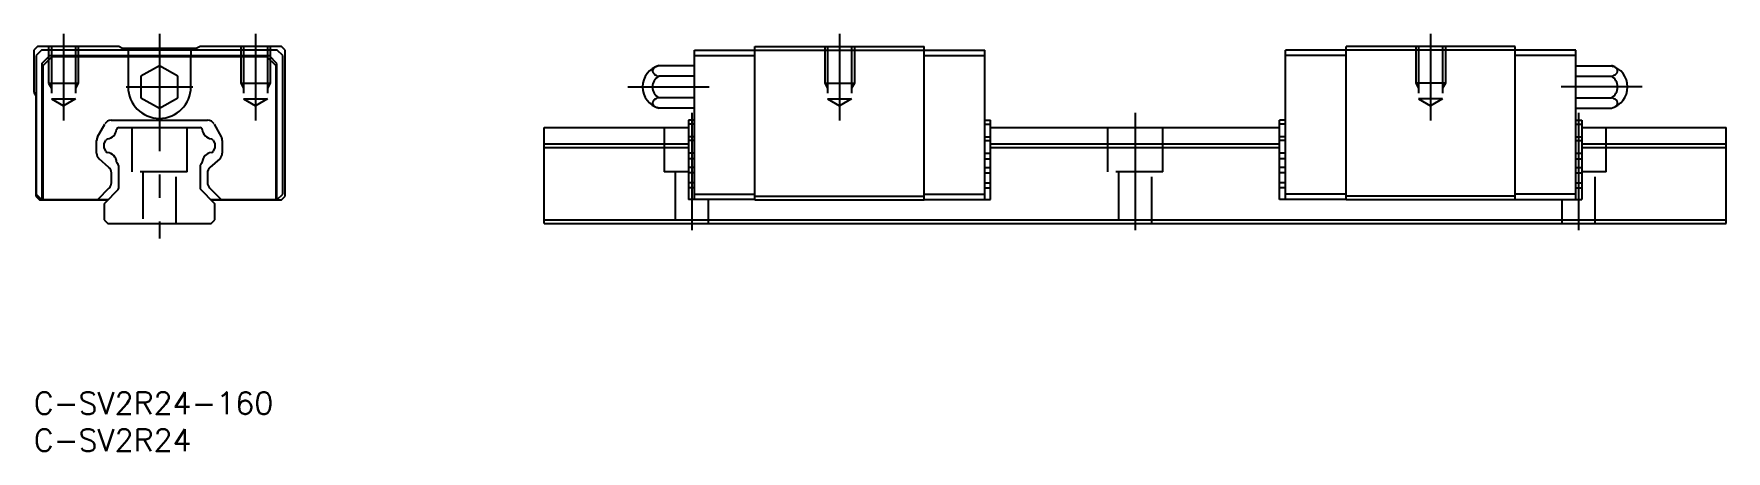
# Model space of a CAD drawing. Extents: x 0 to 229, y -8 to 49.
import ezdxf

# ---------------------------------------------------------------- set-up
doc = ezdxf.new("R2010")
doc.units = 0
doc.header["$LTSCALE"] = 0.5
doc.linetypes.add('CENTER', pattern=[50.8, 31.75, -6.35, 6.35, -6.35])
doc.linetypes.add('DASHED', pattern=[19.05, 12.7, -6.35])
doc.layers.get('0').update_dxf_attribs({"linetype": 'CONTINUOUS'})
doc.layers.add('CENTER', color=1, linetype='CENTER')
doc.styles.get("Standard").update_dxf_attribs({"font": 'txt.shx', "height": 3, "bigfont": 'bigfont.shx'})

# ---------------------------------------------------------------- blocks, each defined once
blk = doc.blocks.new('*U34')
at = {"color": 7, "linetype": 'CONTINUOUS'}
blk.add_text('C-SV2R24-160', height=3, dxfattribs=at).set_placement((0, -3))
blk = doc.blocks.new('*U35')
at = {"color": 7, "linetype": 'CONTINUOUS'}
blk.add_text('C-SV2R24', height=3, dxfattribs=at).set_placement((0, -8))

msp = doc.modelspace()

# ---------------------------------------------------------------- linework, layer by layer
at = {"color": 7, "linetype": 'CONTINUOUS'}
for p, q in [((0.5, 46.82), (0, 46.32)), ((0, 46.32), (0, 40.62)), ((1.05, 46.32), (0.3, 45.57)), ((11.5, 46.82), (0.5, 46.82)), ((32.95, 46.32), (1.05, 46.32)), ((12.01, 46.52), (11.5, 46.82)), ((21.99, 46.52), (12.01, 46.52)), ((12.75, 46.32), (12.75, 45.52)), ((21.25, 46.32), (21.25, 45.52)), ((22.5, 46.82), (21.99, 46.52)), ((33.5, 46.82), (22.5, 46.82)), ((33.7, 45.57), (32.95, 46.32)), ((34, 46.32), (33.5, 46.82)), ((34, 26.52), (34, 46.32)), ((89.4, 46.32), (128.7, 46.32)), ((89.4, 26.07), (89.4, 46.32)), ((97.6, 46.82), (120.5, 46.82)), ((97.6, 26.02), (97.6, 46.82)), ((120.5, 26.02), (120.5, 46.82)), ((128.7, 26.07), (128.7, 46.32)), ((208.7, 46.32), (169.4, 46.32)), ((169.4, 26.07), (169.4, 46.32)), ((200.5, 46.82), (177.6, 46.82)), ((177.6, 26.02), (177.6, 46.82)), ((200.5, 26.02), (200.5, 46.82)), ((208.7, 26.07), (208.7, 46.32)), ((0.3, 45.57), (0.3, 26.82)), ((1.1, 44.52), (2.1, 45.52)), ((1.1, 44.52), (1.1, 26.07)), ((2.45, 45.42), (1.2, 44.17)), ((1.2, 44.17), (1.2, 26.07)), ((31.9, 45.52), (2.1, 45.52)), ((31.55, 45.42), (2.45, 45.42)), ((12.75, 45.42), (12.75, 41.32)), ((17, 44.2), (14.5, 42.76)), ((19.5, 42.76), (17, 44.2)), ((21.25, 41.32), (21.25, 45.42)), ((32.8, 44.17), (31.55, 45.42)), ((32.9, 44.52), (31.9, 45.52)), ((32.8, 26.07), (32.8, 44.17)), ((32.9, 26.07), (32.9, 44.52)), ((33.7, 26.82), (33.7, 45.57)), ((84.58, 44.2), (84.32, 44.11)), ((89.4, 44.2), (84.58, 44.2)), ((89.4, 45.57), (97.6, 45.57)), ((120.5, 45.57), (128.7, 45.57)), ((177.6, 45.57), (169.4, 45.57)), ((208.7, 45.57), (200.5, 45.57)), ((208.7, 44.2), (213.51, 44.2)), ((213.51, 44.2), (213.77, 44.11)), ((14.5, 42.76), (14.5, 39.87)), ((19.5, 39.87), (19.5, 42.76)), ((89.4, 42.76), (84.58, 42.76)), ((208.7, 42.76), (213.51, 42.76)), ((0, 40.62), (0.25, 40.15)), ((0.25, 40.15), (0.25, 26.52)), ((14.5, 39.87), (17, 38.43)), ((17, 38.43), (19.5, 39.87)), ((89.4, 39.87), (84.58, 39.87)), ((208.7, 39.87), (213.51, 39.87)), ((10.48, 36.82), (23.52, 36.82)), ((84.58, 38.43), (84.32, 38.52)), ((89.4, 38.43), (84.58, 38.43)), ((88.6, 36.82), (88.6, 26.07)), ((89.4, 36.82), (88.6, 36.82)), ((128.7, 36.82), (129.5, 36.82)), ((129.5, 26.07), (129.5, 36.82)), ((169.4, 36.82), (168.6, 36.82)), ((168.6, 26.07), (168.6, 36.82)), ((208.7, 38.43), (213.51, 38.43)), ((208.7, 36.82), (209.5, 36.82)), ((209.5, 36.82), (209.5, 26.07)), ((213.51, 38.43), (213.77, 38.52)), ((8.63, 34.55), (9.61, 36.3)), ((11.5, 35.82), (22.5, 35.82)), ((24.39, 36.3), (25.37, 34.55)), ((69.05, 35.82), (88.6, 35.82)), ((69.05, 22.82), (69.05, 35.82)), ((89.4, 36.3), (88.6, 36.3)), ((89.4, 34.55), (88.6, 34.55)), ((128.7, 36.3), (129.5, 36.3)), ((128.7, 34.55), (129.5, 34.55)), ((129.5, 35.82), (168.6, 35.82)), ((169.4, 36.3), (168.6, 36.3)), ((169.4, 34.55), (168.6, 34.55)), ((208.7, 36.3), (209.5, 36.3)), ((208.7, 34.55), (209.5, 34.55)), ((209.5, 35.82), (229.05, 35.82)), ((229.05, 22.82), (229.05, 35.82)), ((8.5, 32.35), (8.5, 34.06)), ((9.5, 33.6), (9.73, 34.11)), ((9.5, 33.13), (9.5, 33.6)), ((9.73, 32.63), (9.5, 33.13)), ((24.27, 34.11), (24.5, 33.6)), ((24.5, 33.13), (24.27, 32.63)), ((24.5, 33.6), (24.5, 33.13)), ((25.5, 34.06), (25.5, 32.35)), ((69.05, 33.6), (88.6, 33.6)), ((69.05, 33.13), (88.6, 33.13)), ((89.4, 34.06), (88.6, 34.06)), ((89.4, 32.35), (88.6, 32.35)), ((128.7, 34.06), (129.5, 34.06)), ((128.7, 32.35), (129.5, 32.35)), ((129.5, 33.6), (168.6, 33.6)), ((129.5, 33.13), (168.6, 33.13)), ((169.4, 34.06), (168.6, 34.06)), ((169.4, 32.35), (168.6, 32.35)), ((208.7, 34.06), (209.5, 34.06)), ((208.7, 32.35), (209.5, 32.35)), ((209.5, 33.6), (229.05, 33.6)), ((209.5, 33.13), (229.05, 33.13)), ((10.17, 30.42), (8.83, 31.61)), ((11.41, 30.82), (11.3, 30.94)), ((11.3, 30.94), (11.41, 30.82)), ((11.5, 27.64), (11.5, 30.61)), ((22.5, 30.61), (22.5, 27.64)), ((22.7, 30.94), (22.59, 30.82)), ((25.17, 31.61), (23.83, 30.42)), ((89.4, 31.61), (88.6, 31.61)), ((89.4, 30.42), (88.6, 30.42)), ((128.7, 31.61), (129.5, 31.61)), ((128.7, 30.42), (129.5, 30.42)), ((169.4, 31.61), (168.6, 31.61)), ((169.4, 30.42), (168.6, 30.42)), ((208.7, 31.61), (209.5, 31.61)), ((208.7, 30.42), (209.5, 30.42)), ((8.64, 26.07), (10.21, 27.64)), ((10.5, 28.34), (10.5, 29.67)), ((23.5, 29.67), (23.5, 28.34)), ((23.79, 27.64), (25.36, 26.07)), ((89.4, 29.67), (88.6, 29.67)), ((89.4, 28.34), (88.6, 28.34)), ((89.4, 27.64), (88.6, 27.64)), ((128.7, 29.67), (129.5, 29.67)), ((128.7, 28.34), (129.5, 28.34)), ((128.7, 27.64), (129.5, 27.64)), ((169.4, 29.67), (168.6, 29.67)), ((169.4, 28.34), (168.6, 28.34)), ((169.4, 27.64), (168.6, 27.64)), ((208.7, 29.67), (209.5, 29.67)), ((208.7, 28.34), (209.5, 28.34)), ((208.7, 27.64), (209.5, 27.64)), ((0.25, 26.52), (0.75, 26.02)), ((0.3, 26.82), (1.05, 26.07)), ((0.75, 26.02), (10, 26.02)), ((1.05, 26.07), (10.05, 26.07)), ((9.5, 25.39), (9.5, 23.32)), ((11.41, 27.43), (9.59, 25.6)), ((24.41, 25.6), (22.59, 27.43)), ((23.95, 26.07), (32.95, 26.07)), ((24, 26.02), (33.5, 26.02)), ((24.5, 23.32), (24.5, 25.39)), ((32.95, 26.07), (33.7, 26.82)), ((33.5, 26.02), (34, 26.52)), ((97.6, 26.07), (88.6, 26.07)), ((89.4, 26.82), (97.6, 26.82)), ((97.6, 26.52), (120.5, 26.52)), ((97.6, 26.02), (120.5, 26.02)), ((120.5, 26.82), (128.7, 26.82)), ((120.5, 26.07), (129.5, 26.07)), ((177.6, 26.07), (168.6, 26.07)), ((177.6, 26.82), (169.4, 26.82)), ((200.5, 26.52), (177.6, 26.52)), ((200.5, 26.02), (177.6, 26.02)), ((208.7, 26.82), (200.5, 26.82)), ((200.5, 26.07), (209.5, 26.07)), ((9.5, 23.32), (10, 22.82)), ((24, 22.82), (24.5, 23.32)), ((69.05, 23.32), (229.05, 23.32)), ((10, 22.82), (24, 22.82)), ((69.05, 22.82), (229.05, 22.82))]:
    msp.add_line(p, q, dxfattribs=at)
at = {"color": 3, "linetype": 'DASHED'}
for p, q in [((2, 46.82), (2, 41.82)), ((2.38, 46.82), (2.38, 39.72)), ((5.62, 46.82), (5.62, 39.72)), ((6, 46.82), (6, 41.82)), ((28, 46.82), (28, 41.82)), ((28.38, 46.82), (28.38, 39.72)), ((31.62, 46.82), (31.62, 39.72)), ((32, 46.82), (32, 41.82)), ((107.05, 46.82), (107.05, 41.82)), ((107.43, 46.82), (107.43, 39.72)), ((110.67, 46.82), (110.67, 39.72)), ((111.05, 46.82), (111.05, 41.82)), ((187.05, 46.82), (187.05, 41.82)), ((187.43, 46.82), (187.43, 39.72)), ((190.67, 46.82), (190.67, 39.72)), ((191.05, 46.82), (191.05, 41.82)), ((2, 41.82), (6, 41.82)), ((2, 41.82), (2.38, 41.16)), ((6, 41.82), (5.62, 41.16)), ((28, 41.82), (32, 41.82)), ((28, 41.82), (28.38, 41.16)), ((32, 41.82), (31.62, 41.16)), ((107.05, 41.82), (111.05, 41.82)), ((107.05, 41.82), (107.43, 41.16)), ((111.05, 41.82), (110.67, 41.16)), ((191.05, 41.82), (187.05, 41.82)), ((187.05, 41.82), (187.43, 41.16)), ((191.05, 41.82), (190.67, 41.16)), ((2.38, 39.72), (5.62, 39.72)), ((2.38, 39.72), (4, 38.78)), ((5.62, 39.72), (4, 38.78)), ((28.38, 39.72), (31.62, 39.72)), ((28.38, 39.72), (30, 38.78)), ((31.62, 39.72), (30, 38.78)), ((107.43, 39.72), (110.67, 39.72)), ((107.43, 39.72), (109.05, 38.78)), ((110.67, 39.72), (109.05, 38.78)), ((190.67, 39.72), (187.43, 39.72)), ((187.43, 39.72), (189.05, 38.78)), ((190.67, 39.72), (189.05, 38.78)), ((13.25, 35.82), (13.25, 29.82)), ((20.75, 29.82), (20.75, 35.82)), ((85.3, 35.82), (85.3, 29.82)), ((145.3, 35.82), (145.3, 29.82)), ((152.8, 29.82), (152.8, 35.82)), ((212.8, 29.82), (212.8, 35.82)), ((20.75, 29.82), (13.25, 29.82)), ((14.75, 29.82), (14.75, 22.82)), ((19.25, 22.82), (19.25, 29.82)), ((88.6, 29.82), (85.3, 29.82)), ((86.8, 29.82), (86.8, 22.82)), ((152.8, 29.82), (145.3, 29.82)), ((146.8, 29.82), (146.8, 22.82)), ((151.3, 22.82), (151.3, 29.82)), ((212.8, 29.82), (209.5, 29.82)), ((211.3, 22.82), (211.3, 29.82)), ((91.3, 22.82), (91.3, 26.07)), ((206.8, 26.07), (206.8, 22.82))]:
    msp.add_line(p, q, dxfattribs=at)
at = {"color": 7, "linetype": 'CONTINUOUS'}
for centre, radius, start, end in [((85.4, 41.32), 3, 105.7932, 254.2068), ((84.18, 43.48), 0.443, 169.6558, 212.1465), ((84.31, 43.43), 0.58, 131.6581, 167.0513), ((84.81, 42.89), 1.31, 111.9303, 132.371), ((212.7, 41.32), 3, 285.7932, 74.2068), ((213.28, 42.89), 1.31, 47.629, 68.0697), ((213.78, 43.43), 0.58, 12.9487, 48.3419), ((213.91, 43.48), 0.443, 327.8535, 10.3442), ((17, 41.32), 4.25, 180, 360), ((85.4, 41.32), 1.66, 119.4962, 240.5038), ((84.54, 43.72), 0.87, 212.6902, 239.623), ((85.06, 44.56), 1.86, 238.7996, 254.9561), ((213.03, 44.56), 1.86, 285.0439, 301.2004), ((212.7, 41.32), 1.66, 299.4962, 60.5038), ((213.56, 43.72), 0.87, 300.377, 327.3098), ((84.18, 39.15), 0.443, 147.8535, 190.3442), ((84.31, 39.2), 0.58, 192.9487, 228.3419), ((84.54, 38.92), 0.87, 120.377, 147.3098), ((85.06, 38.07), 1.86, 105.0439, 121.2004), ((213.03, 38.07), 1.86, 58.7996, 74.9561), ((213.56, 38.92), 0.87, 32.6902, 59.623), ((213.78, 39.2), 0.58, 311.6581, 347.0513), ((213.91, 39.15), 0.443, 349.6558, 32.1465), ((10.48, 35.82), 1, 90, 150.756), ((23.52, 35.82), 1, 29.244, 90), ((84.81, 39.74), 1.31, 227.629, 248.0697), ((213.28, 39.74), 1.31, 291.9303, 312.371), ((9.5, 34.06), 1, 150.756, 180), ((9.78, 35.7), 1.43, 277.4211, 354.0312), ((11.5, 35.52), 0.3, 90, 174.0312), ((22.5, 35.52), 0.3, 5.9688, 90), ((24.22, 35.7), 1.43, 185.9688, 262.5789), ((24.5, 34.06), 1, 0, 29.244), ((9.5, 32.35), 1, 180, 228.187), ((10.01, 33.98), 0.3, 97.4211, 155), ((10.01, 32.75), 0.3, 205, 262.5954), ((9.78, 31.04), 1.43, 3.7769, 82.5954), ((24.22, 31.04), 1.43, 97.4046, 176.2231), ((23.99, 33.98), 0.3, 25, 82.5789), ((23.99, 32.75), 0.3, 277.4046, 335), ((24.5, 32.35), 1, 311.813, 0), ((9.5, 29.67), 1, 0, 48.187), ((11.51, 31.15), 0.3, 183.7769, 225), ((11.2, 30.61), 0.3, 0, 45), ((22.8, 30.61), 0.3, 135, 180), ((22.49, 31.15), 0.3, 315, 356.2231), ((24.5, 29.67), 1, 131.813, 180), ((9.5, 28.34), 1, 315, 0), ((11.2, 27.64), 0.3, 315, 0), ((22.8, 27.64), 0.3, 180, 225), ((24.5, 28.34), 1, 180, 225), ((9.8, 25.39), 0.3, 135, 180), ((24.2, 25.39), 0.3, 0, 45)]:
    msp.add_arc(centre, radius, start, end, dxfattribs=at)
at = {"layer": 'CENTER', "color": 1, "linetype": 'CENTER'}
for p, q in [((4, 48.52), (4, 36.78)), ((17, 48.52), (17, 20.82)), ((30, 48.52), (30, 36.78)), ((109.05, 48.52), (109.05, 36.78)), ((189.05, 48.52), (189.05, 36.78)), ((12.5, 41.32), (21.5, 41.32)), ((80.4, 41.32), (91.4, 41.32)), ((217.7, 41.32), (206.7, 41.32)), ((89.05, 37.82), (89.05, 20.82)), ((149.05, 37.82), (149.05, 20.82)), ((209.05, 37.82), (209.05, 20.82))]:
    msp.add_line(p, q, dxfattribs=at)

# ---------------------------------------------------------------- block references
at = {"color": 7, "linetype": 'CONTINUOUS'}
for name in ['*U34', '*U35']:
    msp.add_blockref(name, (0, 0), dxfattribs=at)

doc.saveas('drawing.dxf')
